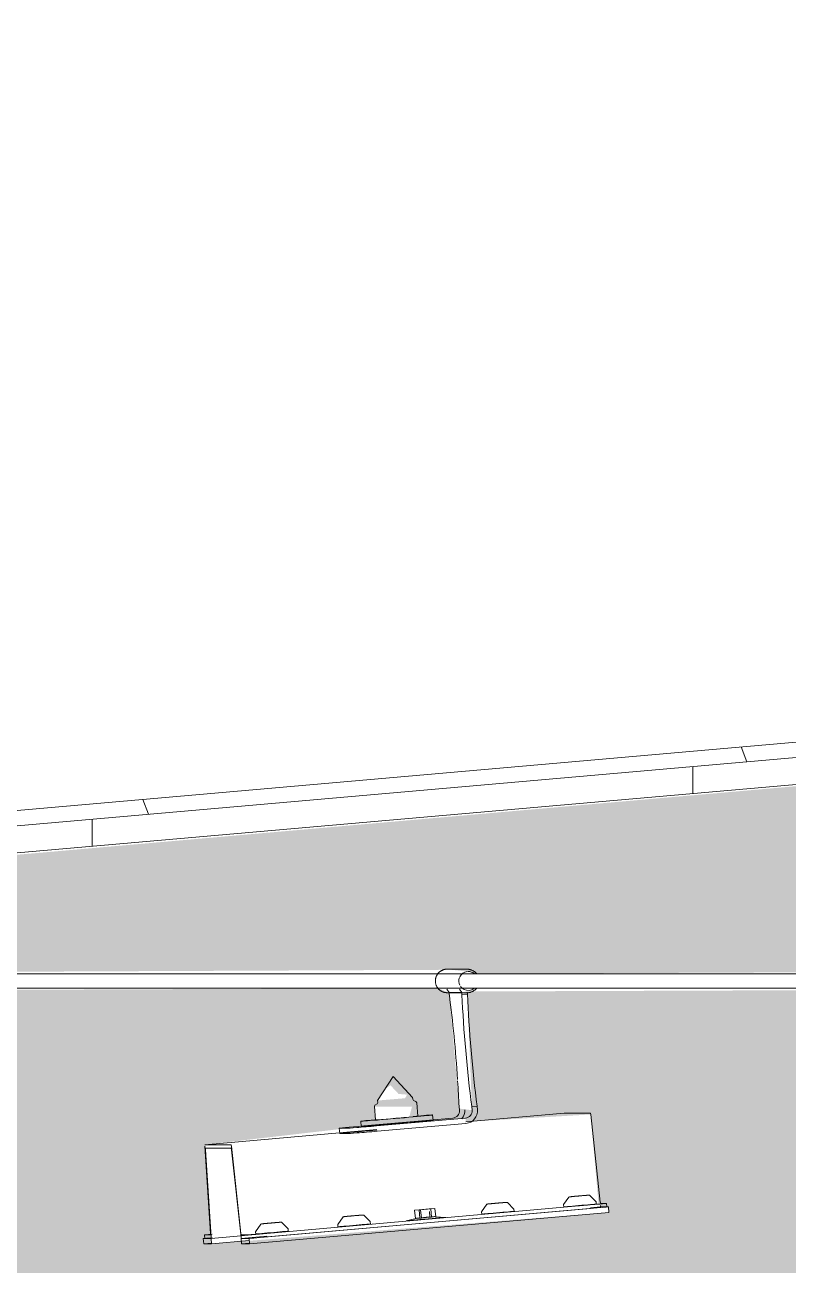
# Model space of a CAD drawing. Header units: millimetres. Extents: x 4237772 to 4686020, y -673 to 29459.
# Drawn here: x 4469816 to 4470238, y 16839 to 17524 of the extents above; entities that cross this region are included whole.
import ezdxf

# ---------------------------------------------------------------- set-up
doc = ezdxf.new("R2010")
doc.units = ezdxf.units.MM
for name, color, linetype, lineweight in [('A-ROOF', 132, 'Continuous', 5), ('A-ROOF-PATT', 132, 'Continuous', 5), ('Q-SPCQ', 91, 'Continuous', 5)]:
    doc.layers.add(name, color=color, linetype=linetype, lineweight=lineweight)

# ---------------------------------------------------------------- blocks, each defined once
blk = doc.blocks.new('Static Line_Sayfa_Metal Deck_Pan Mount - Up to 15 _ pitch - Max 2 Users-1845874-SECTION - GRIDS B1-B2')
at = {"layer": 'Q-SPCQ'}
for p, q in [((4450997.18, 16999.88), (4442911.68, 16999.88)), ((4444433.3, 17002.38), (4444422.23, 17002.38)), ((4442911.68, 16991.88), (4450997.18, 16991.88)), ((4444423.33, 16989.44), (4444421.97, 16991.39)), ((4444422.23, 16989.38), (4444433.3, 16989.38)), ((4444423.43, 16988.28), (4444423.33, 16989.44)), ((4444423.33, 16989.44), (4444430.31, 16989.44)), ((4444428.96, 16991.39), (4444430.31, 16989.44)), ((4444430.31, 16989.44), (4444430.41, 16988.28)), ((4444433.39, 16988.54), (4444433.29, 16989.7)), ((4444430.41, 16988.28), (4444433.39, 16988.54)), ((4444383.78, 16929.87), (4444392.36, 16943.08)), ((4444403.11, 16931.55), (4444392.36, 16943.08)), ((4444383.52, 16928.1), (4444382.36, 16927.29)), ((4444383.87, 16928.84), (4444383.52, 16928.1)), ((4444383.78, 16929.87), (4444383.87, 16928.84)), ((4444403.19, 16930.53), (4444403.11, 16931.55)), ((4444403.19, 16930.53), (4444403.67, 16929.85)), ((4444404.95, 16929.26), (4444403.67, 16929.85)), ((4444405.42, 16928.58), (4444404.95, 16929.26)), ((4444406.07, 16921.19), (4444405.42, 16928.58)), ((4444382.01, 16926.54), (4444382.36, 16927.29)), ((4444382.01, 16926.54), (4444382.65, 16919.15)), ((4444414.42, 16918.9), (4444414.16, 16921.89)), ((4444428.99, 16924.52), (4444428.82, 16926.51)), ((4444486.89, 16922.91), (4444432.53, 16918.13)), ((4444438.78, 16926.77), (4444435.8, 16926.51)), ((4444435.8, 16926.51), (4444435.97, 16924.52)), ((4444438.95, 16924.78), (4444438.78, 16926.77)), ((4444486.89, 16922.91), (4444501.35, 16922.91)), ((4444501.5, 16922.16), (4444506.81, 16873.84)), ((4444362.61, 16914.57), (4444362.87, 16911.58)), ((4444362.67, 16914.56), (4444367.03, 16914.56)), ((4444374.56, 16918.44), (4444374.82, 16915.45)), ((4444376.24, 16915.87), (4444425.37, 16920.19)), ((4444432.35, 16920.19), (4444383.23, 16915.87)), ((4444383.49, 16912.88), (4444432.61, 16917.2)), ((4444383.4, 16913.82), (4444288.41, 16905.47)), ((4444362.93, 16911.58), (4444367.29, 16911.58)), ((4444383.43, 16913.49), (4444376.5, 16912.88)), ((4444288.39, 16904.73), (4444291.51, 16856.41)), ((4444302.88, 16905.47), (4444288.41, 16905.47)), ((4444291.82, 16854.42), (4444288.7, 16902.73)), ((4444288.72, 16903.48), (4444302.91, 16903.48)), ((4444308.33, 16856.41), (4444303.03, 16904.73)), ((4444303.06, 16902.73), (4444308.37, 16854.42)), ((4444504.62, 16872.63), (4444504.51, 16873.95)), ((4444506.96, 16873.1), (4444510.24, 16873.1)), ((4444510.46, 16871.1), (4444510.28, 16873.09)), ((4444511.29, 16871.1), (4444312.81, 16853.67)), ((4444511.55, 16868.12), (4444313.07, 16850.68)), ((4444501.19, 16872.22), (4444322.56, 16856.54)), ((4444501.37, 16870.23), (4444322.73, 16854.54)), ((4444406.74, 16869.53), (4444404.27, 16869.28)), ((4444404.27, 16869.28), (4444407.58, 16869.53)), ((4444404.27, 16869.28), (4444404.67, 16864.68)), ((4444412.31, 16870.02), (4444406.74, 16869.53)), ((4444406.74, 16869.53), (4444407.13, 16864.96)), ((4444407.58, 16869.53), (4444413.16, 16870.02)), ((4444407.58, 16869.53), (4444407.98, 16864.96)), ((4444415.51, 16870.27), (4444412.31, 16870.02)), ((4444412.44, 16868.62), (4444412.71, 16865.48)), ((4444413.16, 16870.02), (4444415.51, 16870.27)), ((4444413.16, 16870.02), (4444413.55, 16865.48)), ((4444415.9, 16865.73), (4444415.51, 16870.27)), ((4444441.18, 16868.4), (4444441.3, 16867.09)), ((4444459.23, 16868.65), (4444459.12, 16869.96)), ((4444486.57, 16872.38), (4444486.69, 16871.07)), ((4444501.33, 16870.61), (4444506.93, 16871.1)), ((4444506.93, 16871.1), (4444511.29, 16871.1)), ((4444510.42, 16871.1), (4444506.99, 16871.1)), ((4444511.29, 16871.1), (4444511.55, 16868.12)), ((4444361.79, 16861.42), (4444361.91, 16860.11)), ((4444379.84, 16861.68), (4444379.72, 16862.99)), ((4444405.03, 16864.78), (4444399.62, 16863.43)), ((4444408.05, 16864.12), (4444404.75, 16863.87)), ((4444404.75, 16863.87), (4444407.21, 16864.12)), ((4444407.21, 16864.12), (4444412.79, 16864.61)), ((4444413.63, 16864.61), (4444408.05, 16864.12)), ((4444412.79, 16864.61), (4444415.98, 16864.86)), ((4444415.98, 16864.86), (4444413.63, 16864.61)), ((4444421.51, 16865.34), (4444415.81, 16865.74)), ((4444291.83, 16854.05), (4444287.5, 16853.67)), ((4444291.87, 16853.67), (4444287.5, 16853.67)), ((4444287.5, 16853.67), (4444287.76, 16850.68)), ((4444288.16, 16855.67), (4444288.34, 16853.68)), ((4444291.49, 16855.67), (4444288.2, 16855.67)), ((4444288.38, 16853.67), (4444291.8, 16853.67)), ((4444291.8, 16853.67), (4444322.58, 16856.38)), ((4444291.87, 16853.67), (4444322.58, 16856.37)), ((4444292.13, 16850.68), (4444291.87, 16853.67)), ((4444312.91, 16852.51), (4444292.13, 16850.68)), ((4444308.45, 16853.67), (4444322.7, 16854.92)), ((4444308.45, 16853.67), (4444308.71, 16850.68)), ((4444312.81, 16853.67), (4444308.45, 16853.67)), ((4444311.76, 16855.67), (4444308.48, 16855.67)), ((4444308.52, 16853.67), (4444311.94, 16853.67)), ((4444313.07, 16850.68), (4444312.81, 16853.67)), ((4444316.4, 16857.44), (4444316.51, 16856.13)), ((4444334.45, 16857.69), (4444334.33, 16859)), ((4444292.09, 16851.06), (4444287.76, 16850.68)), ((4444287.76, 16850.68), (4444292.13, 16850.68)), ((4444313.04, 16851.06), (4444308.71, 16850.68)), ((4444308.71, 16850.68), (4444313.07, 16850.68))]:
    blk.add_line(p, q, dxfattribs=at)
at = {"layer": 'Q-SPCQ', "flags": 128}
for points in [[(4444421.66, 17002.35), (4444421.4, 17002.32), (4444421.14, 17002.29), (4444420.88, 17002.24), (4444420.63, 17002.18), (4444420.37, 17002.11), (4444420.12, 17002.03), (4444419.88, 17001.94), (4444419.64, 17001.84), (4444419.4, 17001.73), (4444419.16, 17001.61), (4444418.94, 17001.49), (4444418.71, 17001.35), (4444418.5, 17001.21), (4444418.29, 17001.05), (4444418.08, 17000.89), (4444417.88, 17000.72), (4444417.69, 17000.54), (4444417.51, 17000.36), (4444417.33, 17000.17), (4444417.17, 16999.97), (4444417.01, 16999.76), (4444416.86, 16999.55), (4444416.71, 16999.34), (4444416.58, 16999.11), (4444416.45, 16998.89), (4444416.34, 16998.65), (4444416.23, 16998.42), (4444416.14, 16998.18), (4444416.05, 16997.93), (4444415.97, 16997.69), (4444415.9, 16997.44), (4444415.85, 16997.18), (4444415.8, 16996.93), (4444415.76, 16996.67), (4444415.74, 16996.42), (4444415.72, 16996.16), (4444415.71, 16995.9), (4444415.72, 16995.64), (4444415.73, 16995.38), (4444415.76, 16995.13), (4444415.79, 16994.87), (4444415.84, 16994.62), (4444415.89, 16994.36), (4444415.96, 16994.11), (4444416.03, 16993.87), (4444416.12, 16993.62), (4444416.21, 16993.38), (4444416.32, 16993.14), (4444416.43, 16992.91), (4444416.56, 16992.68), (4444416.69, 16992.46), (4444416.83, 16992.24), (4444416.98, 16992.03), (4444417.14, 16991.82), (4444417.3, 16991.62), (4444417.48, 16991.43), (4444417.66, 16991.24), (4444417.85, 16991.07), (4444418.05, 16990.89), (4444418.25, 16990.73), (4444418.46, 16990.58), (4444418.67, 16990.43), (4444418.9, 16990.29), (4444419.12, 16990.16), (4444419.36, 16990.04), (4444419.59, 16989.93), (4444419.83, 16989.83), (4444420.08, 16989.74), (4444420.33, 16989.66), (4444420.58, 16989.59), (4444420.83, 16989.53), (4444421.09, 16989.48), (4444421.35, 16989.44), (4444421.61, 16989.41), (4444421.87, 16989.39), (4444422.13, 16989.38), (4444422.23, 16989.38)], [(4444421.97, 17002.37), (4444421.7, 17002.36), (4444421.66, 17002.35)], [(4444438.39, 16999.93), (4444438.22, 17000.13), (4444438.05, 17000.33), (4444437.86, 17000.51), (4444437.67, 17000.69), (4444437.48, 17000.86), (4444437.27, 17001.02), (4444437.06, 17001.18), (4444436.85, 17001.33), (4444436.63, 17001.46), (4444436.4, 17001.59), (4444436.17, 17001.71), (4444435.93, 17001.82), (4444435.69, 17001.92), (4444435.44, 17002.01), (4444435.19, 17002.1), (4444434.94, 17002.17), (4444434.69, 17002.23), (4444434.43, 17002.28), (4444434.17, 17002.32), (4444433.91, 17002.35), (4444433.65, 17002.37), (4444433.39, 17002.38), (4444433.3, 17002.38)], [(4444433.3, 16989.38), (4444433.56, 16989.38), (4444433.82, 16989.4), (4444433.87, 16989.4)], [(4444433.87, 16989.4), (4444434.13, 16989.43), (4444434.39, 16989.47), (4444434.64, 16989.52), (4444434.9, 16989.58), (4444435.15, 16989.65), (4444435.4, 16989.73), (4444435.65, 16989.82), (4444435.89, 16989.92), (4444436.13, 16990.02), (4444436.36, 16990.14), (4444436.59, 16990.27), (4444436.81, 16990.41), (4444437.03, 16990.55), (4444437.24, 16990.7), (4444437.44, 16990.87), (4444437.64, 16991.04), (4444437.83, 16991.21), (4444438.01, 16991.4), (4444438.19, 16991.59), (4444438.36, 16991.79), (4444438.52, 16991.99)], [(4444441.18, 16868.4), (4444444.09, 16872.6), (4444444.47, 16872.69), (4444444.61, 16872.71), (4444444.7, 16872.73), (4444444.78, 16872.74), (4444444.85, 16872.74), (4444444.91, 16872.75), (4444444.99, 16872.76), (4444445.06, 16872.77), (4444445.15, 16872.78), (4444445.24, 16872.79), (4444445.33, 16872.8), (4444445.43, 16872.81), (4444445.54, 16872.82), (4444445.65, 16872.83), (4444445.77, 16872.84), (4444445.89, 16872.85), (4444446.03, 16872.87), (4444446.16, 16872.88), (4444446.3, 16872.89), (4444446.45, 16872.91), (4444446.6, 16872.92), (4444446.76, 16872.94), (4444446.92, 16872.95), (4444447.09, 16872.97), (4444447.26, 16872.98), (4444447.44, 16873), (4444447.62, 16873.01), (4444447.8, 16873.03), (4444447.98, 16873.05), (4444448.17, 16873.06), (4444448.36, 16873.08), (4444448.56, 16873.1), (4444448.75, 16873.12), (4444448.95, 16873.13), (4444449.15, 16873.15), (4444449.34, 16873.17), (4444449.54, 16873.19), (4444449.74, 16873.2), (4444449.94, 16873.22), (4444450.14, 16873.24), (4444450.34, 16873.25), (4444450.54, 16873.27), (4444450.74, 16873.29), (4444450.94, 16873.31), (4444451.13, 16873.32), (4444451.32, 16873.34), (4444451.51, 16873.35), (4444451.7, 16873.37), (4444451.88, 16873.39), (4444452.06, 16873.4), (4444452.24, 16873.42), (4444452.41, 16873.43), (4444452.58, 16873.44), (4444452.75, 16873.46), (4444452.91, 16873.47), (4444453.06, 16873.48), (4444453.21, 16873.5), (4444453.36, 16873.51), (4444453.5, 16873.52), (4444453.63, 16873.53), (4444453.76, 16873.54), (4444453.89, 16873.55), (4444454, 16873.56), (4444454.11, 16873.56), (4444454.22, 16873.57), (4444454.31, 16873.58), (4444454.41, 16873.59), (4444454.49, 16873.59), (4444454.57, 16873.6), (4444454.65, 16873.6), (4444454.72, 16873.61), (4444454.79, 16873.61), (4444454.86, 16873.61), (4444454.94, 16873.62), (4444455.05, 16873.62), (4444455.1, 16873.62)], [(4444459.12, 16869.96), (4444455.52, 16873.6), (4444455.14, 16873.62), (4444455.1, 16873.62)], [(4444486.57, 16872.38), (4444489.48, 16876.59), (4444489.86, 16876.68), (4444490, 16876.7), (4444490.09, 16876.71), (4444490.17, 16876.72), (4444490.24, 16876.73), (4444490.31, 16876.74), (4444490.38, 16876.75), (4444490.46, 16876.76), (4444490.54, 16876.76), (4444490.63, 16876.77), (4444490.72, 16876.78), (4444490.82, 16876.79), (4444490.93, 16876.8), (4444491.04, 16876.82), (4444491.16, 16876.83), (4444491.29, 16876.84), (4444491.42, 16876.85), (4444491.55, 16876.87), (4444491.7, 16876.88), (4444491.84, 16876.89), (4444492, 16876.91), (4444492.15, 16876.92), (4444492.32, 16876.94), (4444492.48, 16876.95), (4444492.65, 16876.97), (4444492.83, 16876.98), (4444493.01, 16877), (4444493.19, 16877.02), (4444493.38, 16877.03), (4444493.56, 16877.05), (4444493.75, 16877.07), (4444493.95, 16877.08), (4444494.14, 16877.1), (4444494.34, 16877.12), (4444494.54, 16877.14), (4444494.74, 16877.15), (4444494.94, 16877.17), (4444495.14, 16877.19), (4444495.34, 16877.21), (4444495.54, 16877.22), (4444495.73, 16877.24), (4444495.93, 16877.26), (4444496.13, 16877.28), (4444496.33, 16877.29), (4444496.52, 16877.31), (4444496.71, 16877.32), (4444496.9, 16877.34), (4444497.09, 16877.36), (4444497.27, 16877.37), (4444497.45, 16877.39), (4444497.63, 16877.4), (4444497.8, 16877.42), (4444497.97, 16877.43), (4444498.14, 16877.44), (4444498.3, 16877.46), (4444498.46, 16877.47), (4444498.61, 16877.48), (4444498.75, 16877.49), (4444498.89, 16877.5), (4444499.03, 16877.51), (4444499.15, 16877.52), (4444499.28, 16877.53), (4444499.39, 16877.54), (4444499.5, 16877.55), (4444499.61, 16877.56), (4444499.71, 16877.57), (4444499.8, 16877.57), (4444499.88, 16877.58), (4444499.96, 16877.58), (4444500.04, 16877.59), (4444500.11, 16877.59), (4444500.18, 16877.6), (4444500.25, 16877.6), (4444500.33, 16877.6), (4444500.44, 16877.61), (4444500.5, 16877.61)], [(4444504.51, 16873.95), (4444500.91, 16877.59), (4444500.53, 16877.61), (4444500.5, 16877.61)], [(4444361.79, 16861.42), (4444364.7, 16865.63), (4444365.08, 16865.72), (4444365.22, 16865.74), (4444365.31, 16865.75), (4444365.38, 16865.76), (4444365.45, 16865.77), (4444365.52, 16865.78), (4444365.6, 16865.79), (4444365.67, 16865.8), (4444365.76, 16865.81), (4444365.84, 16865.82), (4444365.94, 16865.82), (4444366.04, 16865.83), (4444366.15, 16865.85), (4444366.26, 16865.86), (4444366.38, 16865.87), (4444366.5, 16865.88), (4444366.63, 16865.89), (4444366.77, 16865.91), (4444366.91, 16865.92), (4444367.06, 16865.93), (4444367.21, 16865.95), (4444367.37, 16865.96), (4444367.53, 16865.98), (4444367.7, 16865.99), (4444367.87, 16866.01), (4444368.05, 16866.02), (4444368.23, 16866.04), (4444368.41, 16866.06), (4444368.59, 16866.07), (4444368.78, 16866.09), (4444368.97, 16866.11), (4444369.16, 16866.13), (4444369.36, 16866.14), (4444369.56, 16866.16), (4444369.75, 16866.18), (4444369.95, 16866.2), (4444370.15, 16866.21), (4444370.35, 16866.23), (4444370.55, 16866.25), (4444370.75, 16866.27), (4444370.95, 16866.28), (4444371.15, 16866.3), (4444371.35, 16866.32), (4444371.54, 16866.33), (4444371.74, 16866.35), (4444371.93, 16866.37), (4444372.12, 16866.38), (4444372.31, 16866.4), (4444372.49, 16866.41), (4444372.67, 16866.43), (4444372.85, 16866.44), (4444373.02, 16866.46), (4444373.19, 16866.47), (4444373.36, 16866.48), (4444373.52, 16866.5), (4444373.67, 16866.51), (4444373.82, 16866.52), (4444373.97, 16866.53), (4444374.11, 16866.55), (4444374.24, 16866.56), (4444374.37, 16866.57), (4444374.49, 16866.58), (4444374.61, 16866.58), (4444374.72, 16866.59), (4444374.82, 16866.6), (4444374.92, 16866.61), (4444375.01, 16866.61), (4444375.1, 16866.62), (4444375.18, 16866.62), (4444375.26, 16866.63), (4444375.33, 16866.63), (4444375.4, 16866.64), (4444375.47, 16866.64), (4444375.55, 16866.64), (4444375.66, 16866.65), (4444375.71, 16866.65)], [(4444379.72, 16862.99), (4444376.13, 16866.63), (4444375.75, 16866.65), (4444375.71, 16866.65)], [(4444316.4, 16857.44), (4444319.31, 16861.64), (4444319.68, 16861.73), (4444319.83, 16861.76), (4444319.92, 16861.77), (4444319.99, 16861.78), (4444320.06, 16861.79), (4444320.13, 16861.79), (4444320.2, 16861.8), (4444320.28, 16861.81), (4444320.36, 16861.82), (4444320.45, 16861.83), (4444320.55, 16861.84), (4444320.65, 16861.85), (4444320.75, 16861.86), (4444320.87, 16861.87), (4444320.99, 16861.88), (4444321.11, 16861.89), (4444321.24, 16861.91), (4444321.38, 16861.92), (4444321.52, 16861.93), (4444321.67, 16861.95), (4444321.82, 16861.96), (4444321.98, 16861.98), (4444322.14, 16861.99), (4444322.31, 16862.01), (4444322.48, 16862.02), (4444322.65, 16862.04), (4444322.83, 16862.05), (4444323.02, 16862.07), (4444323.2, 16862.09), (4444323.39, 16862.1), (4444323.58, 16862.12), (4444323.77, 16862.14), (4444323.97, 16862.16), (4444324.16, 16862.17), (4444324.36, 16862.19), (4444324.56, 16862.21), (4444324.76, 16862.23), (4444324.96, 16862.24), (4444325.16, 16862.26), (4444325.36, 16862.28), (4444325.56, 16862.3), (4444325.76, 16862.31), (4444325.96, 16862.33), (4444326.15, 16862.35), (4444326.35, 16862.36), (4444326.54, 16862.38), (4444326.73, 16862.4), (4444326.91, 16862.41), (4444327.1, 16862.43), (4444327.28, 16862.44), (4444327.46, 16862.46), (4444327.63, 16862.47), (4444327.8, 16862.48), (4444327.96, 16862.5), (4444328.13, 16862.51), (4444328.28, 16862.52), (4444328.43, 16862.54), (4444328.58, 16862.55), (4444328.72, 16862.56), (4444328.85, 16862.57), (4444328.98, 16862.58), (4444329.1, 16862.59), (4444329.22, 16862.6), (4444329.33, 16862.61), (4444329.43, 16862.61), (4444329.53, 16862.62), (4444329.62, 16862.63), (4444329.71, 16862.63), (4444329.79, 16862.64), (4444329.86, 16862.64), (4444329.94, 16862.65), (4444330, 16862.65), (4444330.08, 16862.65), (4444330.16, 16862.66), (4444330.26, 16862.66), (4444330.32, 16862.66)], [(4444334.33, 16859), (4444330.74, 16862.64), (4444330.35, 16862.66), (4444330.32, 16862.66)]]:
    blk.add_lwpolyline(points, dxfattribs=at)
at = {"layer": 'Q-SPCQ'}
for centre, major_axis, ratio, start_param, end_param in [((4444433.87, 16995.88), (0, 5.22), 0.996185, 1.204869, 2.040821), ((4444433.87, 16995.88), (0, 5.22), 0.996185, 0.087266, 1.134464), ((4444433.87, 16995.88), (0, 5.22), 0.996185, 5.614034, 6.283185), ((4444433.87, 16995.88), (0, 5.22), 0.996185, 2.181662, 3.228859), ((4444433.87, 16995.88), (0, 5.22), 0.996185, 3.228859, 3.816545), ((4444420.65, 16957.39), (-6.12, 69.73), 0.086937, 4.475363, 5.163537), ((4444438.58, 16957.39), (-6.12, 69.73), 0.086937, 1.104378, 2.021944), ((4444441.56, 16957.66), (-6.12, 69.73), 0.086937, 1.104378, 2.021944), ((4444420.65, 16957.39), (-6.12, 69.73), 0.086937, 4.245971, 4.46372), ((4444394.36, 16920.17), (19.8, 1.73), 0.007606, 3.228642, 6.370235), ((4444394.36, 16920.17), (11.71, 1.02), 0.007606, 3.228642, 6.370235), ((4444394.36, 16920.17), (19.8, 1.73), 0.007606, 0.08705, 1.087751), ((4444394.36, 16920.17), (11.71, 1.02), 0.007606, 0.08705, 0.620852), ((4444425.02, 16924.17), (0, 4), 0.996185, 3.228859, 4.799655), ((4444425.02, 16924.17), (0, 7), 0.996185, 4.014257, 4.799655), ((4444432, 16924.17), (0, 4), 0.996185, 3.228859, 4.799655), ((4444432, 16924.17), (0, 7), 0.996185, 3.228859, 4.799655), ((4444501.44, 16921.91), (-0.087, 0.996), 0.086937, 4.956913, 6.055777), ((4444377.55, 16915.87), (14.94, 1.3), 0.007606, 1.657846, 3.228642), ((4444381.92, 16915.87), (14.94, 1.3), 0.007606, 3.228642, 4.799439), ((4444394.36, 16920.17), (19.8, 1.73), 0.007606, 2.238558, 3.228642), ((4444394.62, 16917.18), (19.8, 1.73), 0.007606, 0.08705, 3.228642), ((4444394.62, 16917.18), (19.8, 1.73), 0.007606, 3.228642, 6.370235), ((4444377.81, 16912.88), (14.94, 1.3), 0.007606, 1.657846, 3.228642), ((4444382.18, 16912.88), (14.94, 1.3), 0.007606, 3.228642, 4.799439), ((4444288.8, 16902.49), (-0.087, 0.996), 0.086937, 0.212138, 1.311002), ((4444302.96, 16904.48), (-0.087, 0.996), 0.086937, 4.956913, 6.27555), ((4444303, 16902.49), (-0.087, 0.996), 0.086937, 4.956913, 6.27555), ((4444500.32, 16872.22), (9.96, 0.87), 0.007606, 4.799439, 6.370235), ((4444506.87, 16874.09), (-0.087, 0.996), 0.086937, 1.815321, 2.914185), ((4444450.26, 16867.87), (8.97, 0.78), 0.007606, 0.08705, 3.228642), ((4444450.26, 16867.87), (8.97, 0.78), 0.007606, 3.228642, 6.370235), ((4444495.65, 16871.85), (8.97, 0.78), 0.007606, 0.08705, 3.228642), ((4444495.65, 16871.85), (8.97, 0.78), 0.007606, 3.228642, 6.370235), ((4444506.91, 16872.1), (-0.087, 0.996), 0.086937, 1.815321, 3.133958), ((4444500.49, 16870.23), (9.96, 0.87), 0.007606, 5.584837, 6.370235), ((4444370.87, 16860.89), (8.97, 0.78), 0.007606, 0.08705, 3.228642), ((4444370.87, 16860.89), (8.97, 0.78), 0.007606, 3.228642, 6.370235), ((4444410.57, 16864.38), (10.96, 0.96), 0.007606, 0.08705, 3.228642), ((4444410.57, 16864.38), (10.96, 0.96), 0.007606, 3.228642, 4.27584), ((4444410.57, 16864.38), (10.96, 0.96), 0.007606, 5.323037, 6.370235), ((4444298.13, 16856.54), (9.96, 0.87), 0.007606, 2.181445, 3.228642), ((4444298.3, 16854.54), (9.96, 0.87), 0.007606, 2.181445, 3.228642), ((4444291.4, 16856.66), (-0.087, 0.996), 0.086937, 3.141593, 4.452595), ((4444291.71, 16854.67), (-0.087, 0.996), 0.086937, 3.141593, 4.452595), ((4444308.39, 16856.66), (-0.087, 0.996), 0.086937, 1.815321, 3.133958), ((4444308.43, 16854.67), (-0.087, 0.996), 0.086937, 1.815321, 3.133958), ((4444321.69, 16856.54), (9.96, 0.87), 0.007606, 3.228642, 4.799439), ((4444321.86, 16854.54), (9.96, 0.87), 0.007606, 3.228642, 4.01404), ((4444325.48, 16856.91), (8.97, 0.78), 0.007606, 0.08705, 3.228642), ((4444325.48, 16856.91), (8.97, 0.78), 0.007606, 3.228642, 6.370235)]:
    blk.add_ellipse(centre, major_axis=major_axis, ratio=ratio, start_param=start_param, end_param=end_param, dxfattribs=at)
for points in [[(4444404.67, 16864.68), (4444405.22, 16864.8), (4444406.31, 16864.98), (4444407.42, 16864.99), (4444407.98, 16864.96)], [(4444407.13, 16864.96), (4444406.72, 16864.99), (4444405.89, 16864.98), (4444405.08, 16864.8), (4444404.67, 16864.68)], [(4444412.71, 16865.48), (4444411.77, 16865.47), (4444409.91, 16865.38), (4444408.06, 16865.13), (4444407.13, 16864.96)], [(4444407.98, 16864.96), (4444408.9, 16865.13), (4444410.75, 16865.38), (4444412.62, 16865.47), (4444413.55, 16865.48)], [(4444415.9, 16865.73), (4444415.36, 16865.77), (4444414.29, 16865.76), (4444413.24, 16865.6), (4444412.71, 16865.48)], [(4444413.55, 16865.48), (4444413.94, 16865.6), (4444414.71, 16865.76), (4444415.5, 16865.77), (4444415.9, 16865.73)]]:
    blk.add_open_spline(points, degree=3, dxfattribs=at)
blk = doc.blocks.new('Roof Gutters3 - Roof Gutters-1885272-SECTION - GRIDS B1-B2')
at = {"layer": 'A-ROOF-PATT'}
h = blk.add_hatch(dxfattribs=at)
h.set_pattern_fill('FP_200', color=256, style=0, pattern_type=2)
h.set_pattern_definition([(290.827, (4441593.9, 16948.42), (330.45, 29.022), [])])
h.paths.add_polyline_path([(4431742.06, 15988.72), (4442374.26, 16923.17), (4442373.49, 16930.91), (4431738.95, 15996.9)])
h.paths.add_polyline_path([(4442392.97, 16924.17), (4442393.17, 16926.42), (4442392.74, 16925.14)])
h.paths.add_polyline_path([(4442397.76, 16924.59), (4442909.58, 16969.54), (4442907.33, 16977.79), (4442419.91, 16934.98), (4442420.62, 16926.86), (4442404.31, 16926.42), (4442402.49, 16933.45), (4442397.06, 16932.61), (4442397.6, 16926.42)])
h.paths.add_polyline_path([(4442918.48, 16970.33), (4443164.03, 16991.89), (4443067.86, 16991.89), (4442917.94, 16978.73), (4442918.25, 16973.25)])
h.paths.add_polyline_path([(4443254.77, 16999.86), (4451515.27, 17725.37), (4451512.87, 17733.6), (4443158.6, 16999.86), (4443190.61, 16999.86)])
h = blk.add_hatch(dxfattribs=at)
h.set_pattern_fill('FP_198', color=256, style=0, pattern_type=2)
h.set_pattern_definition([(90, (4440994.5, 16803.9), (-331.713, 2e-05), [])])
h.paths.add_polyline_path([(4431714.36, 15971.3), (4442287.24, 16899.9), (4442289.95, 16910.06), (4442350.71, 16915.39), (4442350.43, 16918.64), (4442374.48, 16920.66), (4442373.49, 16922.46), (4431741.35, 15990.58), (4431738.95, 15991.02), (4431712.9, 15988.04)])
h.paths.add_polyline_path([(4442339.74, 16904.51), (4442434.85, 16912.86), (4442431.77, 16915.27), (4442340.47, 16907.25)])
h.paths.add_polyline_path([(4442361.1, 16916.3), (4442412.94, 16923.17), (4442360.9, 16918.64)])
h.paths.add_polyline_path([(4442484.31, 16917.2), (4442910.97, 16954.68), (4442909.22, 16969.51), (4442403.44, 16923.17), (4442481.77, 16922.67), (4442483.24, 16919.5)])
h.paths.add_polyline_path([(4442919.67, 16955.44), (4443334.71, 16991.89), (4443164.03, 16991.89), (4442918.48, 16970.33), (4442919.48, 16957.39)])
h.paths.add_polyline_path([(4443425.45, 16999.86), (4451180.29, 17680.95), (4451188.6, 17684.7), (4451486.16, 17710.83), (4451651.15, 17710.87), (4451500.66, 17724.08), (4443254.77, 16999.86), (4443410.53, 17002.03), (4443411, 17002.35), (4443422.75, 17001.08), (4443425.35, 16999.86)])
at = {"layer": 'A-ROOF'}
for p, q in [((4443158.52, 16999.86), (4451512.87, 17733.6)), ((4443254.66, 16999.85), (4451515.27, 17725.37))]:
    blk.add_line(p, q, dxfattribs=at)

msp = doc.modelspace()

# ---------------------------------------------------------------- hatches: boundary and pattern name
at = {"layer": 'A-ROOF-PATT'}
h = msp.add_hatch(dxfattribs=at)
h.set_pattern_fill('FP_183', color=256, style=0, pattern_type=2)
h.set_pattern_definition([(5.019, (59903.924, -378081.246), (-29.0603916845, -0.0003814649), [])])
h.paths.add_polyline_path([(4477079.2, 16918.64), (4477084.44, 16918.64), (4477084.87, 16916.32), (4477115.37, 16921.32), (4477114.35, 16921.41), (4477079.63, 16918.68)])
h.paths.add_polyline_path([(4464338.94, 15733.24), (4477195.52, 16864.57), (4477195.19, 16867.26), (4477183.33, 16868.2), (4477177.84, 16870.19), (4477175.93, 16875.11), (4477155.31, 16915.27), (4477064.01, 16907.25), (4477047.92, 16852.55), (4476983.02, 16848.85), (4476982.75, 16850.06), (4476957.7, 16848.85), (4476957.44, 16854.85), (4476999.89, 16859.1), (4477013.49, 16910.06), (4477074.25, 16915.39), (4477073.96, 16918.64), (4477098, 16920.86), (4477098.11, 16932.14), (4477120.5, 16933.66), (4477121.51, 16922.82), (4477136.52, 16922.67), (4477136.91, 16920.89), (4477157.13, 16922.67), (4477205.3, 16922.67), (4477228.3, 16878.1), (4477228.66, 16878.1), (4477225.92, 16936), (4477227.75, 16935.09), (4477229.71, 16932.44), (4477229.28, 16928.39), (4477234.99, 16878.1), (4477270.46, 16876.44), (4477270.32, 16872.08), (4477234.54, 16868.2), (4477234.99, 16865.82), (4486516.72, 17680.98), (4486463.48, 17680.99), (4476807.83, 17680.95), (4469065.64, 16999.86), (4469543.41, 17002.03), (4469543.88, 17002.35), (4469555.63, 17001.08), (4469560.6, 16999.86), (4470048.75, 17002.03), (4470049.21, 17002.35), (4470060.96, 17001.08), (4470065.68, 16999.86), (4470554.08, 17002.03), (4470554.54, 17002.35), (4470566.3, 17001.08), (4470571.01, 16999.86), (4471059.41, 17002.03), (4471059.88, 17002.35), (4471071.63, 17001.08), (4471076.34, 16999.86), (4471564.75, 17002.03), (4471565.21, 17002.35), (4471576.96, 17001.08), (4471581.67, 16999.86), (4472070.08, 17002.03), (4472070.54, 17002.35), (4472082.3, 17001.08), (4472087.01, 16999.86), (4472575.41, 17002.03), (4472575.87, 17002.35), (4472587.63, 17001.08), (4472592.34, 16999.86), (4473080.74, 17002.03), (4473081.21, 17002.35), (4473092.96, 17001.08), (4473097.67, 16999.86), (4473586.08, 17002.03), (4473586.54, 17002.35), (4473598.29, 17001.08), (4473603.01, 16999.86), (4474091.41, 17002.03), (4474091.87, 17002.35), (4474103.63, 17001.08), (4474108.34, 16999.86), (4474596.74, 17002.03), (4474597.21, 17002.35), (4474608.96, 17001.08), (4474613.67, 16999.86), (4475102.07, 17002.03), (4475102.54, 17002.35), (4475114.29, 17001.08), (4475119, 16999.86), (4475607.41, 17002.03), (4475607.87, 17002.35), (4475619.63, 17001.08), (4475624.34, 16999.86), (4476112.74, 17002.03), (4476113.2, 17002.35), (4476124.96, 17001.08), (4476129.67, 16999.86), (4476618.07, 17002.03), (4476622.44, 17002.35), (4476630.29, 17001.08), (4476635.2, 16996.57), (4476633.44, 16992.25), (4476627.29, 16987.69), (4476629.35, 16988.46), (4476630.28, 16988.28), (4476632.85, 16924.52), (4476625.86, 16924.52), (4476620.21, 16989.4), (4476616.94, 16990.68), (4476613.8, 16991.89), (4476124.02, 16990.05), (4476121.86, 16989.4), (4476124.02, 16988.46), (4476124.95, 16988.28), (4476127.51, 16924.52), (4476120.53, 16924.52), (4476114.87, 16989.4), (4476111.61, 16990.68), (4476108.46, 16991.89), (4475618.68, 16990.05), (4475616.52, 16989.4), (4475618.68, 16988.46), (4475619.61, 16988.28), (4475622.18, 16924.52), (4475615.1, 16926.18), (4475609.54, 16989.4), (4475606.27, 16990.68), (4475603.13, 16991.89), (4475113.35, 16990.05), (4475111.19, 16989.4), (4475113.35, 16988.46), (4475114.28, 16988.28), (4475116.85, 16924.52), (4475109.87, 16924.52), (4475104.21, 16989.4), (4475100.94, 16990.68), (4475097.8, 16991.89), (4474608.02, 16990.05), (4474605.86, 16989.4), (4474608.02, 16988.46), (4474608.95, 16988.28), (4474611.51, 16924.52), (4474604.53, 16924.52), (4474598.87, 16989.4), (4474595.61, 16990.68), (4474592.47, 16991.89), (4474102.68, 16990.05), (4474100.53, 16989.4), (4474102.68, 16988.46), (4474103.62, 16988.28), (4474106.18, 16924.52), (4474099.2, 16924.52), (4474093.54, 16989.4), (4474090.28, 16990.68), (4474087.13, 16991.89), (4473597.35, 16990.05), (4473595.19, 16989.4), (4473597.35, 16988.46), (4473598.28, 16988.28), (4473600.85, 16924.52), (4473593.87, 16924.52), (4473588.21, 16989.4), (4473584.94, 16990.68), (4473581.8, 16991.89), (4473092.02, 16990.05), (4473089.91, 16988.54), (4473092.02, 16988.46), (4473092.95, 16988.28), (4473095.52, 16924.52), (4473088.53, 16924.52), (4473082.88, 16989.4), (4473079.61, 16990.68), (4473076.47, 16991.89), (4472586.69, 16990.05), (4472584.58, 16988.54), (4472586.69, 16988.46), (4472587.62, 16988.28), (4472590.18, 16924.52), (4472583.2, 16924.52), (4472577.54, 16989.4), (4472574.28, 16990.68), (4472571.13, 16991.89), (4472081.35, 16990.05), (4472079.24, 16988.54), (4472081.35, 16988.46), (4472082.29, 16988.28), (4472084.85, 16924.52), (4472077.87, 16924.52), (4472072.21, 16989.4), (4472068.94, 16990.68), (4472065.8, 16991.89), (4471576.02, 16990.05), (4471573.91, 16988.54), (4471576.02, 16988.46), (4471576.95, 16988.28), (4471579.52, 16924.52), (4471572.54, 16924.52), (4471566.88, 16989.4), (4471563.61, 16990.68), (4471560.47, 16991.89), (4471070.69, 16990.05), (4471068.58, 16988.54), (4471070.69, 16988.46), (4471071.62, 16988.28), (4471074.18, 16924.52), (4471067.2, 16924.52), (4471061.54, 16989.4), (4471058.28, 16990.68), (4471055.14, 16991.89), (4470565.35, 16990.05), (4470563.2, 16989.4), (4470565.35, 16988.46), (4470566.29, 16988.28), (4470568.85, 16924.52), (4470561.87, 16924.52), (4470556.21, 16989.4), (4470552.95, 16990.68), (4470549.8, 16991.89), (4470060.02, 16990.05), (4470057.86, 16989.4), (4470060.02, 16988.46), (4470060.95, 16988.28), (4470063.52, 16924.52), (4470056.48, 16925.41), (4470050.88, 16989.4), (4470047.61, 16990.68), (4470044.47, 16991.89), (4469554.69, 16990.05), (4469552.53, 16989.4), (4469554.69, 16988.46), (4469555.62, 16988.28), (4469558.19, 16924.52), (4469551.2, 16924.52), (4469545.55, 16989.4), (4469542.28, 16990.68), (4469539.14, 16991.89), (4469049.36, 16990.05), (4469047.25, 16988.54), (4469049.36, 16988.46), (4469050.29, 16988.28), (4469052.85, 16924.52), (4469045.87, 16924.52), (4469040.21, 16989.4), (4469036.95, 16990.68), (4469033.81, 16991.89), (4468948.43, 16990.68), (4468547.22, 16955.44), (4468548.54, 16926.62), (4468547.32, 16926.77), (4468547.52, 16924.52), (4468540.54, 16924.52), (4468538.3, 16954.66), (4468111.85, 16917.2), (4468131.75, 16878.1), (4468174.5, 16876.1), (4468174.33, 16872.08), (4468107.34, 16868.2), (4468107.08, 16869.41), (4468082.02, 16868.2), (4468079.94, 16875.11), (4468062.4, 16912.86), (4467967.29, 16904.51), (4467951.93, 16852.55), (4467887.02, 16848.85), (4467886.76, 16850.06), (4467861.71, 16848.85), (4467861.45, 16854.85), (4467903.76, 16858.57), (4467914.79, 16899.9), (4457366.5, 15971.17), (4461821.92, 15971.17), (4459394.77, 15758.01), (4464282.84, 15733.52)])
h.paths.add_polyline_path([(4468424.62, 16850.68), (4468424.36, 16852.5), (4468403.68, 16850.68), (4468403.41, 16853.67), (4468403.28, 16855.7), (4468400.27, 16905.5), (4468478.58, 16914.56), (4468494.77, 16916.41), (4468543.9, 16920.17), (4468544.16, 16918.14), (4468613.05, 16922.16), (4468617.38, 16873.1), (4468618.94, 16871.1), (4468622.84, 16871.1), (4468622.84, 16868.09), (4468458.65, 16853.67)])
h.paths.add_polyline_path([(4468929.95, 16850.68), (4468929.69, 16852.5), (4468909.01, 16850.68), (4468908.75, 16853.67), (4468908.62, 16855.7), (4468905.6, 16905.5), (4468983.91, 16914.56), (4469000.11, 16916.41), (4469049.23, 16920.17), (4469049.49, 16918.14), (4469118.39, 16922.16), (4469122.71, 16873.1), (4469124.27, 16871.1), (4469128.17, 16871.1), (4469128.17, 16868.09), (4468963.98, 16853.67)])
h.paths.add_polyline_path([(4469435.29, 16850.68), (4469435.02, 16852.5), (4469414.34, 16850.68), (4469414.08, 16853.67), (4469413.95, 16855.7), (4469410.93, 16905.5), (4469489.24, 16914.56), (4469505.44, 16916.41), (4469554.57, 16920.17), (4469554.82, 16918.14), (4469623.72, 16922.16), (4469628.05, 16873.1), (4469629.6, 16871.1), (4469633.5, 16871.1), (4469633.5, 16868.09), (4469469.31, 16853.67)])
h.paths.add_polyline_path([(4469919.67, 16850.68), (4469919.41, 16853.67), (4469919.28, 16855.7), (4469916.26, 16905.5), (4469994.58, 16914.56), (4470010.77, 16916.41), (4470059.9, 16920.17), (4470060.16, 16918.14), (4470129.05, 16922.16), (4470133.38, 16873.1), (4470134.94, 16871.1), (4470138.84, 16871.1), (4470138.84, 16868.09), (4469930.57, 16851.64)])
h.paths.add_polyline_path([(4470951.28, 16850.68), (4470951.02, 16852.5), (4470930.34, 16850.68), (4470930.08, 16853.67), (4470929.95, 16855.7), (4470926.93, 16905.5), (4471005.24, 16914.56), (4471021.44, 16916.41), (4471070.56, 16920.17), (4471070.82, 16918.14), (4471139.72, 16922.16), (4471144.04, 16873.1), (4471145.6, 16871.1), (4471149.5, 16871.1), (4471149.5, 16868.09), (4470985.31, 16853.67)])
h.paths.add_polyline_path([(4470445.95, 16850.68), (4470445.69, 16852.5), (4470425.01, 16850.68), (4470424.75, 16853.67), (4470424.61, 16855.7), (4470421.6, 16905.5), (4470499.91, 16914.56), (4470516.11, 16916.41), (4470565.23, 16920.17), (4470565.49, 16918.14), (4470634.38, 16922.16), (4470638.71, 16873.1), (4470640.27, 16871.1), (4470644.17, 16871.1), (4470644.17, 16868.09), (4470479.98, 16853.67)])
h.paths.add_polyline_path([(4471435.67, 16850.68), (4471435.41, 16853.67), (4471435.28, 16855.7), (4471432.26, 16905.5), (4471510.58, 16914.56), (4471526.77, 16916.41), (4471575.9, 16920.17), (4471576.16, 16918.14), (4471645.05, 16922.16), (4471649.38, 16873.1), (4471650.94, 16871.1), (4471654.84, 16871.1), (4471654.84, 16868.09), (4471446.57, 16851.64)])
h.paths.add_polyline_path([(4471961.95, 16850.68), (4471961.69, 16852.5), (4471941.01, 16850.68), (4471940.74, 16853.67), (4471940.61, 16855.7), (4471937.6, 16905.5), (4472015.91, 16914.56), (4472035.42, 16916.71), (4472081.23, 16920.17), (4472081.49, 16918.14), (4472150.38, 16922.16), (4472154.71, 16873.1), (4472156.27, 16871.1), (4472160.17, 16871.1), (4472160.17, 16868.09), (4471995.98, 16853.67)])
h.paths.add_polyline_path([(4472467.28, 16850.68), (4472467.02, 16852.5), (4472446.34, 16850.68), (4472446.08, 16853.67), (4472445.95, 16855.7), (4472442.93, 16905.5), (4472521.24, 16914.56), (4472537.44, 16916.41), (4472586.56, 16920.17), (4472586.82, 16918.14), (4472655.72, 16922.16), (4472660.04, 16873.1), (4472661.6, 16871.1), (4472665.5, 16871.1), (4472665.5, 16868.09), (4472501.31, 16853.67)])
h.paths.add_polyline_path([(4472972.62, 16850.68), (4472972.35, 16852.5), (4472951.67, 16850.68), (4472951.41, 16853.67), (4472951.28, 16855.7), (4472948.26, 16905.5), (4473025.35, 16914.56), (4473042.77, 16916.41), (4473091.9, 16920.17), (4473092.15, 16918.14), (4473161.05, 16922.16), (4473165.38, 16873.1), (4473166.93, 16871.1), (4473170.83, 16871.1), (4473170.83, 16868.09), (4473006.64, 16853.67)])
h.paths.add_polyline_path([(4473983.28, 16850.68), (4473983.02, 16852.5), (4473962.34, 16850.68), (4473962.08, 16853.67), (4473961.94, 16855.7), (4473958.93, 16905.5), (4474037.24, 16914.56), (4474053.44, 16916.41), (4474102.56, 16920.17), (4474102.82, 16918.14), (4474171.71, 16922.16), (4474176.04, 16873.1), (4474177.6, 16871.1), (4474181.5, 16871.1), (4474181.5, 16868.09), (4474015.28, 16853.49)])
h.paths.add_polyline_path([(4473477.95, 16850.68), (4473477.69, 16852.5), (4473457, 16850.68), (4473456.74, 16853.67), (4473456.61, 16855.7), (4473453.59, 16905.5), (4473531.91, 16914.56), (4473548.1, 16916.41), (4473597.23, 16920.17), (4473597.49, 16918.14), (4473666.38, 16922.16), (4473670.71, 16873.1), (4473672.27, 16871.1), (4473676.17, 16871.1), (4473676.17, 16868.09), (4473511.98, 16853.67)])
h.paths.add_polyline_path([(4474488.61, 16850.68), (4474488.35, 16852.5), (4474467.67, 16850.68), (4474467.41, 16853.67), (4474467.28, 16855.7), (4474464.26, 16905.5), (4474542.57, 16914.56), (4474558.77, 16916.41), (4474607.89, 16920.17), (4474608.15, 16918.14), (4474677.05, 16922.16), (4474681.37, 16873.1), (4474682.93, 16871.1), (4474686.83, 16871.1), (4474686.83, 16868.09), (4474510.24, 16852.58)])
h.paths.add_polyline_path([(4476509.95, 16850.68), (4476509.68, 16852.5), (4476489, 16850.68), (4476488.74, 16853.67), (4476488.61, 16855.7), (4476485.59, 16905.5), (4476563.9, 16914.56), (4476580.1, 16916.41), (4476629.23, 16920.17), (4476629.48, 16918.14), (4476698.38, 16922.16), (4476702.71, 16873.1), (4476704.26, 16871.1), (4476708.16, 16871.1), (4476708.16, 16868.09), (4476543.97, 16853.67)])
h.paths.add_polyline_path([(4474973, 16850.68), (4474972.74, 16853.67), (4474972.61, 16855.7), (4474969.59, 16905.5), (4475047.91, 16914.56), (4475064.1, 16916.41), (4475113.23, 16920.17), (4475113.49, 16918.14), (4475182.38, 16922.16), (4475186.71, 16873.1), (4475188.27, 16871.1), (4475192.17, 16871.1), (4475192.17, 16868.09), (4474983.9, 16851.64)])
h.paths.add_polyline_path([(4475499.28, 16850.68), (4475499.02, 16852.5), (4475478.33, 16850.68), (4475478.07, 16853.67), (4475477.94, 16855.7), (4475474.93, 16905.5), (4475553.24, 16914.56), (4475569.43, 16916.41), (4475618.56, 16920.17), (4475618.82, 16918.14), (4475687.71, 16922.16), (4475692.04, 16873.1), (4475693.6, 16871.1), (4475697.5, 16871.1), (4475697.5, 16868.09), (4475500.17, 16850.76)])
h.paths.add_polyline_path([(4475983.67, 16850.68), (4475983.41, 16853.67), (4475983.28, 16855.7), (4475980.26, 16905.5), (4476058.57, 16914.56), (4476074.77, 16916.41), (4476123.89, 16920.17), (4476124.15, 16918.14), (4476193.05, 16922.16), (4476197.37, 16873.1), (4476198.93, 16871.1), (4476202.83, 16871.1), (4476202.83, 16868.09), (4475994.57, 16851.64)])
h.paths.add_polyline_path([(4477208.55, 16863.5), (4477208.11, 16865.31), (4477208.11, 16865.28)])
h.paths.add_polyline_path([(4477214.02, 16863.98), (4477229.69, 16866.35), (4477227.75, 16868.34), (4477213.66, 16868.2)])
h.paths.add_polyline_path([(4468999.58, 16919.14), (4468998.94, 16926.53), (4469019.69, 16926.83), (4469018.16, 16920.7), (4469000.11, 16919.18)])
h.paths.add_polyline_path([(4468494.25, 16919.14), (4468493.6, 16926.53), (4468514.36, 16926.83), (4468512.83, 16920.7), (4468494.77, 16919.18)])
h.paths.add_polyline_path([(4469504.91, 16919.14), (4469504.27, 16926.53), (4469525.03, 16926.83), (4469523.49, 16920.7), (4469505.44, 16919.18)])
h.paths.add_polyline_path([(4470010.25, 16919.14), (4470009.6, 16926.53), (4470030.38, 16926.55), (4470028.83, 16920.7), (4470010.77, 16919.18)])
h.paths.add_polyline_path([(4470515.58, 16919.14), (4470514.94, 16926.53), (4470535.69, 16926.83), (4470534.16, 16920.7), (4470516.11, 16919.18)])
h.paths.add_polyline_path([(4471020.91, 16919.14), (4471020.27, 16926.53), (4471041.03, 16926.83), (4471039.49, 16920.7), (4471021.44, 16919.18)])
h.paths.add_polyline_path([(4472031.58, 16919.14), (4472030.93, 16926.53), (4472051.69, 16926.83), (4472050.16, 16920.7), (4472032.1, 16919.18)])
h.paths.add_polyline_path([(4471526.25, 16919.14), (4471525.6, 16926.53), (4471546.3, 16927.56), (4471544.83, 16920.7), (4471526.77, 16919.18)])
h.paths.add_polyline_path([(4472536.91, 16919.14), (4472536.27, 16926.53), (4472557.02, 16926.83), (4472555.49, 16920.7), (4472537.44, 16919.18)])
h.paths.add_polyline_path([(4473547.58, 16919.14), (4473546.93, 16926.53), (4473567.69, 16926.83), (4473566.16, 16920.7), (4473548.1, 16919.18)])
h.paths.add_polyline_path([(4473042.24, 16919.14), (4473041.6, 16926.53), (4473062.36, 16926.83), (4473060.82, 16920.7), (4473042.77, 16919.18)])
h.paths.add_polyline_path([(4474052.91, 16919.14), (4474052.27, 16926.53), (4474073.02, 16926.83), (4474071.49, 16920.7), (4474053.44, 16919.18)])
h.paths.add_polyline_path([(4474558.24, 16919.14), (4474557.6, 16926.53), (4474578.36, 16926.83), (4474576.82, 16920.7), (4474558.77, 16919.18)])
h.paths.add_polyline_path([(4475568.91, 16919.14), (4475568.26, 16926.53), (4475589.06, 16926.44), (4475587.49, 16920.7), (4475569.43, 16919.18)])
h.paths.add_polyline_path([(4475063.58, 16919.14), (4475062.93, 16926.53), (4475083.69, 16926.83), (4475082.16, 16920.7), (4475064.1, 16919.18)])
h.paths.add_polyline_path([(4476579.57, 16919.14), (4476578.93, 16926.53), (4476599.69, 16926.83), (4476598.15, 16920.7), (4476580.1, 16919.18)])
h.paths.add_polyline_path([(4476074.24, 16919.14), (4476073.6, 16926.53), (4476094.35, 16926.83), (4476092.82, 16920.7), (4476074.77, 16919.18)])
h.paths.add_polyline_path([(4477116.26, 16922.3), (4477116.75, 16923.17), (4477116.23, 16922.67)])
h.paths.add_polyline_path([(4477136.61, 16946.24), (4477124.91, 16985.28), (4477124.3, 16992.4), (4477129.76, 16990.97), (4477141.57, 16946.68), (4477139.19, 16946.47)])
h.paths.add_polyline_path([(4477136.91, 16926.42), (4477127.85, 16926.42), (4477127.85, 16966.89), (4477136.61, 16946.24), (4477139.19, 16926.42)])
h.paths.add_polyline_path([(4468495.36, 16929.86), (4468498.95, 16935.77), (4468502.44, 16938.3), (4468506.93, 16933.51), (4468511.65, 16933.1), (4468510.54, 16931.13), (4468496.37, 16929.94)])
h.paths.add_polyline_path([(4469000.7, 16929.86), (4469004.28, 16935.77), (4469007.77, 16938.3), (4469012.27, 16933.51), (4469016.98, 16933.1), (4469015.87, 16931.13), (4469001.7, 16929.94)])
h.paths.add_polyline_path([(4470011.36, 16929.86), (4470014.95, 16935.77), (4470018.44, 16938.3), (4470022.93, 16933.51), (4470027.65, 16933.1), (4470026.54, 16931.13), (4470012.37, 16929.94)])
h.paths.add_polyline_path([(4469506.03, 16929.86), (4469509.62, 16935.77), (4469513.11, 16938.3), (4469517.6, 16933.51), (4469522.32, 16933.1), (4469521.2, 16931.13), (4469507.03, 16929.94)])
h.paths.add_polyline_path([(4470516.69, 16929.86), (4470520.28, 16935.77), (4470523.77, 16938.3), (4470528.27, 16933.51), (4470532.98, 16933.1), (4470531.87, 16931.13), (4470517.7, 16929.94)])
h.paths.add_polyline_path([(4471527.36, 16929.86), (4471530.95, 16935.77), (4471534.44, 16938.3), (4471540.46, 16933.98), (4471543.65, 16933.1), (4471540.46, 16930.95), (4471528.36, 16929.94)])
h.paths.add_polyline_path([(4471022.03, 16929.86), (4471025.62, 16935.77), (4471029.11, 16938.3), (4471033.6, 16933.51), (4471038.31, 16933.1), (4471037.2, 16931.13), (4471023.03, 16929.94)])
h.paths.add_polyline_path([(4472538.03, 16929.86), (4472541.61, 16935.77), (4472545.1, 16938.3), (4472549.6, 16933.51), (4472554.31, 16933.1), (4472553.2, 16931.13), (4472539.03, 16929.94)])
h.paths.add_polyline_path([(4472032.69, 16929.86), (4472036.28, 16935.77), (4472039.77, 16938.3), (4472044.26, 16933.51), (4472048.98, 16933.1), (4472047.87, 16931.13), (4472033.7, 16929.94)])
h.paths.add_polyline_path([(4473043.36, 16929.86), (4473046.95, 16935.77), (4473050.44, 16938.3), (4473054.93, 16933.51), (4473059.65, 16933.1), (4473058.53, 16931.13), (4473044.36, 16929.94)])
h.paths.add_polyline_path([(4473548.69, 16929.86), (4473552.28, 16935.77), (4473555.77, 16938.3), (4473560.26, 16933.51), (4473564.98, 16933.1), (4473563.87, 16931.13), (4473549.7, 16929.94)])
h.paths.add_polyline_path([(4474559.36, 16929.86), (4474562.95, 16935.77), (4474566.44, 16938.3), (4474570.93, 16933.51), (4474575.64, 16933.1), (4474574.53, 16931.13), (4474560.36, 16929.94)])
h.paths.add_polyline_path([(4474054.02, 16929.86), (4474057.61, 16935.77), (4474061.1, 16938.3), (4474065.6, 16933.51), (4474070.31, 16933.1), (4474069.2, 16931.13), (4474055.03, 16929.94)])
h.paths.add_polyline_path([(4475570.02, 16929.86), (4475573.61, 16935.77), (4475577.1, 16938.3), (4475581.59, 16933.51), (4475586.31, 16933.1), (4475585.2, 16931.13), (4475571.03, 16929.94)])
h.paths.add_polyline_path([(4476580.69, 16929.86), (4476584.28, 16935.77), (4476587.77, 16938.3), (4476592.26, 16933.51), (4476596.98, 16933.1), (4476595.86, 16931.13), (4476581.69, 16929.94)])
h.paths.add_polyline_path([(4475064.69, 16929.86), (4475068.28, 16935.77), (4475071.77, 16938.3), (4475076.26, 16933.51), (4475080.98, 16933.1), (4475079.86, 16931.13), (4475065.69, 16929.94)])
h.paths.add_polyline_path([(4476075.36, 16929.86), (4476078.94, 16935.77), (4476082.43, 16938.3), (4476086.93, 16933.51), (4476091.64, 16933.1), (4476090.53, 16931.13), (4476076.36, 16929.94)])
h.paths.add_polyline_path([(4477096.08, 16934.13), (4477098.11, 16939.33), (4477110.5, 16941.88), (4477117.1, 16940.13), (4477120.45, 16935.81), (4477098.11, 16934.3)])

# ---------------------------------------------------------------- linework, layer by layer
at = {"layer": 'A-ROOF'}
msp.add_line((4476807.83, 17680.95), (4469052.91, 16999.86), dxfattribs=at)

# ---------------------------------------------------------------- block references
msp.add_blockref('Roof Gutters3 - Roof Gutters-1885272-SECTION - GRIDS B1-B2', (25627.55, 0), dxfattribs=at)
at = {"layer": 'Q-SPCQ'}
msp.add_blockref('Static Line_Sayfa_Metal Deck_Pan Mount - Up to 15 _ pitch - Max 2 Users-1845874-SECTION - GRIDS B1-B2', (25627.55, 0), dxfattribs=at)

doc.saveas('drawing.dxf')
